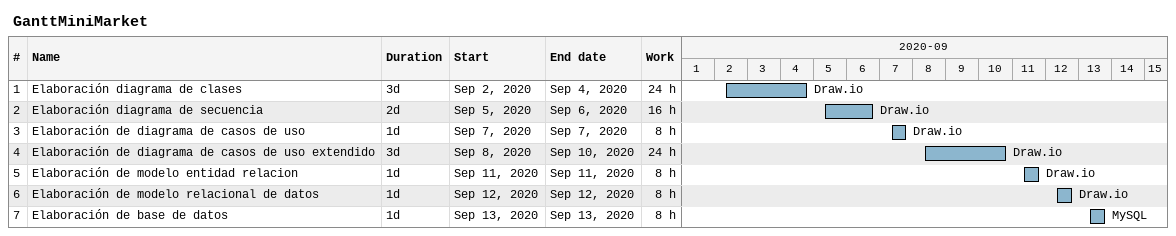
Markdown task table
GanttMiniMarket

| ID | Task | Duration | Start | Finish | Resources | Work (h) |
|---|---|---|---|---|---|---|
| 1 | Elaboración diagrama de clases | 3d | 2020-09-02 | 2020-09-04 | Draw.io | 24 |
| 2 | Elaboración diagrama de secuencia | 2d | 2020-09-05 | 2020-09-06 | Draw.io | 16 |
| 3 | Elaboración de diagrama de casos de uso | 1d | 2020-09-07 | 2020-09-07 | Draw.io | 8 |
| 4 | Elaboración de diagrama de casos de uso extendido | 3d | 2020-09-08 | 2020-09-10 | Draw.io | 24 |
| 5 | Elaboración de modelo entidad relacion | 1d | 2020-09-11 | 2020-09-11 | Draw.io | 8 |
| 6 | Elaboración de modelo relacional de datos | 1d | 2020-09-12 | 2020-09-12 | Draw.io | 8 |
| 7 | Elaboración de base de datos | 1d | 2020-09-13 | 2020-09-13 | MySQL | 8 |
